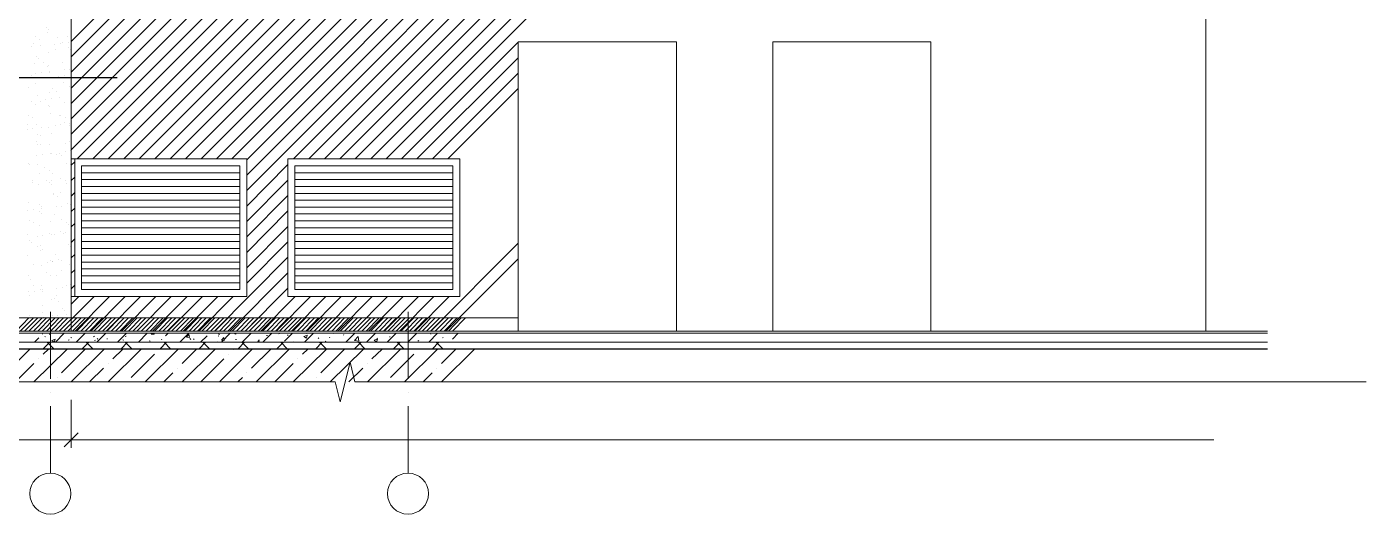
# Model space of a CAD drawing. Header units: millimetres. Extents: x -356862 to 418287, y 0 to 839748.
# Drawn here: x 408325 to 418287, y 767430 to 771051 of the extents above; entities that cross this region are included whole.
import ezdxf

# ---------------------------------------------------------------- set-up
doc = ezdxf.new("R2010")
doc.units = ezdxf.units.MM
doc.layers.add('0) строит. леса', color=20, linetype='Continuous', lineweight=30)
doc.layers.add('PDF _Геометрия', color=7, linetype='Continuous', true_color=0xbababa)

msp = doc.modelspace()

# ---------------------------------------------------------------- linework, layer by layer
at = {"layer": '0) строит. леса'}
msp.add_lwpolyline([(391720.4309, 770674.6202), (408997.4226, 770674.6202)], dxfattribs=at)
at = {"layer": 'PDF _Геометрия', "color": 24, "lineweight": 18, "true_color": 0xa12502}
msp.add_lwpolyline([(407938.0598, 768791.1151), (408654.6577, 768791.1151), (408654.6577, 777056.8882), (407938.0598, 777056.8882)], close=True, dxfattribs=at)
at = {"layer": 'PDF _Геометрия', "color": 7, "lineweight": 9}
for points in [[(408654.6577, 777056.8882), (408654.6577, 768791.1151)], [(408500.9464, 768436.0635), (408500.9464, 768934.0017)], [(411161.668, 768436.0635), (411161.668, 768934.0017)], [(408500.9464, 768334.3109), (408500.9464, 768334.3109)], [(411161.668, 768334.3109), (411161.668, 768334.3109)], [(408500.9464, 767734.6202), (408500.9464, 768232.5584)], [(411161.668, 767734.6202), (411161.668, 768232.5584)]]:
    msp.add_lwpolyline(points, dxfattribs=at)
at = {"layer": 'PDF _Геометрия', "color": 171, "lineweight": 20, "true_color": 0x7f7fff}
for points in [[(408654.6577, 777056.8882), (417093.6268, 777056.8882), (417093.6268, 768791.1151), (415047.7505, 768791.1151), (415047.7505, 770938.7439), (413872.1835, 770938.7439), (413872.1835, 768791.1151), (413155.5855, 768791.1151), (413155.5855, 770938.7439), (411980.0185, 770938.7439), (411980.0185, 768791.1151), (408654.6577, 768791.1151)], [(409960.1216, 770070.5996), (408680.6371, 770070.5996), (408680.6371, 769046.579), (409960.1216, 769046.579)], [(410265.3794, 770070.5996), (411544.8639, 770070.5996), (411544.8639, 769046.579), (410265.3794, 769046.579)]]:
    msp.add_lwpolyline(points, close=True, dxfattribs=at)
for points in [[(408654.6577, 770943.0738), (414768.4721, 777056.8882)], [(408654.6577, 770828.3315), (414883.2144, 777056.8882)], [(408654.6577, 770713.5893), (414997.9567, 777056.8882)], [(408654.6577, 770596.6821), (415112.6989, 777056.8882)], [(408654.6577, 770481.9398), (415227.4412, 777056.8882)], [(408654.6577, 770367.1975), (415342.1835, 777056.8882)], [(408654.6577, 770252.4553), (415456.9257, 777056.8882)], [(408654.6577, 770137.713), (415571.668, 777056.8882)], [(408700.1216, 770070.5996), (415686.4103, 777056.8882)], [(408814.8639, 770070.5996), (415801.1526, 777056.8882)], [(408929.6062, 770070.5996), (415915.8948, 777056.8882)], [(409046.5134, 770070.5996), (416030.6371, 777056.8882)], [(409161.2556, 770070.5996), (416145.3794, 777056.8882)], [(409275.9979, 770070.5996), (416260.1216, 777056.8882)], [(409390.7402, 770070.5996), (416374.8639, 777056.8882)], [(409505.4824, 770070.5996), (416489.6062, 777056.8882)], [(409620.2247, 770070.5996), (416606.5134, 777056.8882)], [(409734.967, 770070.5996), (416721.2556, 777056.8882)], [(409849.7093, 770070.5996), (416835.9979, 777056.8882)], [(409960.1216, 770064.1047), (416950.7402, 777056.8882)], [(409960.1216, 769949.3625), (417065.4824, 777056.8882)], [(409960.1216, 769834.6202), (417093.6268, 776970.2903)], [(410308.6783, 770070.5996), (417093.6268, 776855.548)], [(410423.4206, 770070.5996), (417093.6268, 776740.8058)], [(410538.1629, 770070.5996), (417093.6268, 776626.0635)], [(410652.9051, 770070.5996), (417093.6268, 776511.3212)], [(410767.6474, 770070.5996), (417093.6268, 776396.579)], [(410882.3897, 770070.5996), (417093.6268, 776281.8367)], [(410997.1319, 770070.5996), (417093.6268, 776167.0944)], [(411111.8742, 770070.5996), (411980.0185, 770936.579)], [(411226.6165, 770070.5996), (411980.0185, 770821.8367)], [(411341.3587, 770070.5996), (411980.0185, 770707.0944)], [(411456.101, 770070.5996), (411980.0185, 770592.3522)], [(408654.6577, 770022.9707), (408680.6371, 770048.9501)], [(409960.1216, 769719.8779), (410265.3794, 770027.3006)], [(408654.6577, 769908.2285), (408680.6371, 769934.2078)], [(409960.1216, 769605.1357), (410265.3794, 769912.5584)], [(408654.6577, 769793.4862), (408680.6371, 769819.4656)], [(409960.1216, 769490.3934), (410265.3794, 769797.8161)], [(408654.6577, 769678.7439), (408680.6371, 769704.7233)], [(409960.1216, 769375.6511), (410265.3794, 769683.0738)], [(408654.6577, 769564.0017), (408680.6371, 769589.981)], [(409960.1216, 769260.9089), (410265.3794, 769568.3315)], [(408654.6577, 769449.2594), (408680.6371, 769475.2388)], [(409960.1216, 769146.1666), (410265.3794, 769453.5893)], [(411326.2041, 768791.1151), (411980.0185, 769444.9295)], [(408654.6577, 769334.5171), (408680.6371, 769360.4965)], [(409719.8123, 768791.1151), (410265.3794, 769338.847)], [(411440.9464, 768791.1151), (411980.0185, 769328.0223)], [(408654.6577, 769219.7748), (408680.6371, 769245.7542)], [(409834.5546, 768791.1151), (410265.3794, 769224.1047)], [(408654.6577, 769105.0326), (408680.6371, 769131.012)], [(409949.2969, 768791.1151), (410265.3794, 769109.3625)], [(408654.6577, 768990.2903), (408710.9464, 769046.579)], [(408654.6577, 768875.548), (408825.6886, 769046.579)], [(408684.967, 768791.1151), (408940.4309, 769046.579)], [(408799.7093, 768791.1151), (409055.1732, 769046.579)], [(408914.4515, 768791.1151), (409169.9154, 769046.579)], [(409029.1938, 768791.1151), (409284.6577, 769046.579)], [(409143.9361, 768791.1151), (409399.4, 769046.579)], [(409258.6783, 768791.1151), (409516.3072, 769046.579)], [(409373.4206, 768791.1151), (409631.0495, 769046.579)], [(409488.1629, 768791.1151), (409745.7917, 769046.579)], [(409605.0701, 768791.1151), (409860.534, 769046.579)], [(410064.0391, 768791.1151), (410319.5031, 769046.579)], [(410178.7814, 768791.1151), (410434.2453, 769046.579)], [(410293.5237, 768791.1151), (410548.9876, 769046.579)], [(410408.266, 768791.1151), (410663.7299, 769046.579)], [(410523.0082, 768791.1151), (410778.4721, 769046.579)], [(410637.7505, 768791.1151), (410893.2144, 769046.579)], [(410752.4928, 768791.1151), (411007.9567, 769046.579)], [(410867.235, 768791.1151), (411122.6989, 769046.579)], [(410981.9773, 768791.1151), (411237.4412, 769046.579)], [(411096.7196, 768791.1151), (411352.1835, 769046.579)], [(411211.4618, 768791.1151), (411466.9257, 769046.579)]]:
    msp.add_lwpolyline(points, dxfattribs=at)
at = {"layer": 'PDF _Геометрия', "color": 24, "lineweight": 18, "true_color": 0xa12502}
for points in [[(408388.369, 770982.0429), (408388.369, 770982.0429)], [(408420.8433, 770960.3934), (408420.8433, 770960.3934)], [(408472.802, 771044.8264), (408472.802, 771044.8264)], [(408481.4618, 771010.1872), (408481.4618, 771010.1872)], [(408485.7917, 771031.8367), (408485.7917, 771031.8367)], [(408555.0701, 770969.0532), (408555.0701, 770969.0532)], [(408630.8433, 770982.0429), (408630.8433, 770982.0429)], [(408362.3897, 770901.9398), (408362.3897, 770901.9398)], [(408377.5443, 770930.0841), (408377.5443, 770930.0841)], [(408425.1732, 770910.5996), (408425.1732, 770910.5996)], [(408487.9567, 770860.8058), (408487.9567, 770860.8058)], [(408531.2556, 770923.5893), (408531.2556, 770923.5893)], [(408539.9154, 770884.6202), (408539.9154, 770884.6202)], [(408572.3897, 770930.0841), (408572.3897, 770930.0841)], [(408587.5443, 770936.579), (408587.5443, 770936.579)], [(408633.0082, 770897.6099), (408633.0082, 770897.6099)], [(408635.1732, 770936.579), (408635.1732, 770936.579)], [(408645.9979, 770884.6202), (408645.9979, 770884.6202)], [(408381.8742, 770778.5377), (408381.8742, 770778.5377)], [(408397.0288, 770830.4965), (408397.0288, 770830.4965)], [(408412.1835, 770817.5068), (408412.1835, 770817.5068)], [(408451.1526, 770787.1975), (408451.1526, 770787.1975)], [(408483.6268, 770765.548), (408483.6268, 770765.548)], [(408591.8742, 770787.1975), (408591.8742, 770787.1975)], [(408360.2247, 770689.7748), (408360.2247, 770689.7748)], [(408392.6989, 770702.7645), (408392.6989, 770702.7645)], [(408433.833, 770709.2594), (408433.833, 770709.2594)], [(408479.2969, 770754.7233), (408479.2969, 770754.7233)], [(408492.2866, 770709.2594), (408492.2866, 770709.2594)], [(408496.6165, 770717.9192), (408496.6165, 770717.9192)], [(408557.235, 770683.28), (408557.235, 770683.28)], [(408572.3897, 770670.2903), (408572.3897, 770670.2903)], [(408602.6989, 770730.9089), (408602.6989, 770730.9089)], [(408602.6989, 770689.7748), (408602.6989, 770689.7748)], [(408643.833, 770737.4037), (408643.833, 770737.4037)], [(408336.4103, 770601.012), (408336.4103, 770601.012)], [(408386.2041, 770629.1563), (408386.2041, 770629.1563)], [(408513.9361, 770592.3522), (408513.9361, 770592.3522)], [(408546.4103, 770570.7027), (408546.4103, 770570.7027)], [(408598.369, 770635.6511), (408598.369, 770635.6511)], [(408639.5031, 770607.5068), (408639.5031, 770607.5068)], [(408358.0598, 770497.0944), (408358.0598, 770497.0944)], [(408392.6989, 770477.6099), (408392.6989, 770477.6099)], [(408405.6886, 770540.3934), (408405.6886, 770540.3934)], [(408423.0082, 770494.9295), (408423.0082, 770494.9295)], [(408464.1422, 770512.2491), (408464.1422, 770512.2491)], [(408483.6268, 770468.9501), (408483.6268, 770468.9501)], [(408496.6165, 770559.8779), (408496.6165, 770559.8779)], [(408505.2763, 770516.579), (408505.2763, 770516.579)], [(408568.0598, 770525.2388), (408568.0598, 770525.2388)], [(408602.6989, 770486.2697), (408602.6989, 770486.2697)], [(408334.2453, 770395.3419), (408334.2453, 770395.3419)], [(408366.7196, 770375.8573), (408366.7196, 770375.8573)], [(408496.6165, 770455.9604), (408496.6165, 770455.9604)], [(408503.1113, 770408.3315), (408503.1113, 770408.3315)], [(408565.8948, 770393.1769), (408565.8948, 770393.1769)], [(408576.7196, 770395.3419), (408576.7196, 770395.3419)], [(408609.1938, 770375.8573), (408609.1938, 770375.8573)], [(408327.7505, 770291.4243), (408327.7505, 770291.4243)], [(408329.9154, 770326.0635), (408329.9154, 770326.0635)], [(408366.7196, 770295.7542), (408366.7196, 770295.7542)], [(408397.0288, 770328.2285), (408397.0288, 770328.2285)], [(408431.668, 770304.414), (408431.668, 770304.414)], [(408485.7917, 770300.0841), (408485.7917, 770300.0841)], [(408537.7505, 770319.5687), (408537.7505, 770319.5687)], [(408576.7196, 770323.8986), (408576.7196, 770323.8986)], [(408607.0288, 770336.8882), (408607.0288, 770336.8882)], [(408641.668, 770332.5584), (408641.668, 770332.5584)], [(408641.668, 770321.7336), (408641.668, 770321.7336)], [(408397.0288, 770200.4965), (408397.0288, 770200.4965)], [(408401.3587, 770178.847), (408401.3587, 770178.847)], [(408407.8536, 770254.6202), (408407.8536, 770254.6202)], [(408423.0082, 770241.6305), (408423.0082, 770241.6305)], [(408429.5031, 770178.847), (408429.5031, 770178.847)], [(408490.1216, 770178.847), (408490.1216, 770178.847)], [(408507.4412, 770258.9501), (408507.4412, 770258.9501)], [(408611.3587, 770185.3419), (408611.3587, 770185.3419)], [(408639.5031, 770200.4965), (408639.5031, 770200.4965)], [(408399.1938, 770098.7439), (408399.1938, 770098.7439)], [(408440.3278, 770105.2388), (408440.3278, 770105.2388)], [(408503.1113, 770111.7336), (408503.1113, 770111.7336)], [(408511.7711, 770109.5687), (408511.7711, 770109.5687)], [(408548.5752, 770105.2388), (408548.5752, 770105.2388)], [(408568.0598, 770107.4037), (408568.0598, 770107.4037)], [(408583.2144, 770094.414), (408583.2144, 770094.414)], [(408609.1938, 770126.8882), (408609.1938, 770126.8882)], [(408648.1629, 770131.2181), (408648.1629, 770131.2181)], [(408334.2453, 770038.1254), (408334.2453, 770038.1254)], [(408347.235, 770025.1357), (408347.235, 770025.1357)], [(408405.6886, 770027.3006), (408405.6886, 770027.3006)], [(408416.5134, 769964.5171), (408416.5134, 769964.5171)], [(408459.8123, 770005.6511), (408459.8123, 770005.6511)], [(408492.2866, 769984.0017), (408492.2866, 769984.0017)], [(408617.8536, 770035.9604), (408617.8536, 770035.9604)], [(408650.3278, 770031.6305), (408650.3278, 770031.6305)], [(408364.5546, 769893.0738), (408364.5546, 769893.0738)], [(408368.8845, 769908.2285), (408368.8845, 769908.2285)], [(408412.1835, 769877.9192), (408412.1835, 769877.9192)], [(408470.6371, 769906.0635), (408470.6371, 769906.0635)], [(408494.4515, 769893.0738), (408494.4515, 769893.0738)], [(408507.4412, 769880.0841), (408507.4412, 769880.0841)], [(408511.7711, 769912.5584), (408511.7711, 769912.5584)], [(408516.101, 769958.0223), (408516.101, 769958.0223)], [(408574.5546, 769921.2181), (408574.5546, 769921.2181)], [(408611.3587, 769908.2285), (408611.3587, 769908.2285)], [(408622.1835, 769884.414), (408622.1835, 769884.414)], [(408522.5959, 769810.8058), (408522.5959, 769810.8058)], [(408522.5959, 769808.6408), (408522.5959, 769808.6408)], [(408555.0701, 769789.1563), (408555.0701, 769789.1563)], [(408576.7196, 769817.3006), (408576.7196, 769817.3006)], [(408332.0804, 769687.4037), (408332.0804, 769687.4037)], [(408340.7402, 769748.0223), (408340.7402, 769748.0223)], [(408373.2144, 769691.7336), (408373.2144, 769691.7336)], [(408416.5134, 769728.5377), (408416.5134, 769728.5377)], [(408418.6783, 769678.7439), (408418.6783, 769678.7439)], [(408431.668, 769713.3831), (408431.668, 769713.3831)], [(408433.833, 769665.7542), (408433.833, 769665.7542)], [(408435.9979, 769700.3934), (408435.9979, 769700.3934)], [(408542.0804, 769713.3831), (408542.0804, 769713.3831)], [(408583.2144, 769719.8779), (408583.2144, 769719.8779)], [(408626.5134, 769735.0326), (408626.5134, 769735.0326)], [(408645.9979, 769728.5377), (408645.9979, 769728.5377)], [(408652.4928, 769745.8573), (408652.4928, 769745.8573)], [(408342.9051, 769613.7955), (408342.9051, 769613.7955)], [(408375.3794, 769594.3109), (408375.3794, 769594.3109)], [(408420.8433, 769576.9913), (408420.8433, 769576.9913)], [(408500.9464, 769602.9707), (408500.9464, 769602.9707)], [(408526.9257, 769657.0944), (408526.9257, 769657.0944)], [(408585.3794, 769615.9604), (408585.3794, 769615.9604)], [(408617.8536, 769594.3109), (408617.8536, 769594.3109)], [(408633.0082, 769585.6511), (408633.0082, 769585.6511)], [(408327.7505, 769505.548), (408327.7505, 769505.548)], [(408405.6886, 769494.7233), (408405.6886, 769494.7233)], [(408444.6577, 769499.0532), (408444.6577, 769499.0532)], [(408494.4515, 769518.5377), (408494.4515, 769518.5377)], [(408509.6062, 769507.713), (408509.6062, 769507.713)], [(408531.2556, 769507.713), (408531.2556, 769507.713)], [(408578.8845, 769531.5274), (408578.8845, 769531.5274)], [(408594.0391, 769518.5377), (408594.0391, 769518.5377)], [(408613.5237, 769522.8676), (408613.5237, 769522.8676)], [(408345.0701, 769462.2491), (408345.0701, 769462.2491)], [(408358.0598, 769449.2594), (408358.0598, 769449.2594)], [(408405.6886, 769418.9501), (408405.6886, 769418.9501)], [(408427.3381, 769427.6099), (408427.3381, 769427.6099)], [(408427.3381, 769388.6408), (408427.3381, 769388.6408)], [(408438.1629, 769397.3006), (408438.1629, 769397.3006)], [(408637.3381, 769434.1047), (408637.3381, 769434.1047)], [(408648.1629, 769418.9501), (408648.1629, 769418.9501)], [(408332.0804, 769354.0017), (408332.0804, 769354.0017)], [(408371.0495, 769286.8882), (408371.0495, 769286.8882)], [(408431.668, 769276.0635), (408431.668, 769276.0635)], [(408477.1319, 769302.0429), (408477.1319, 769302.0429)], [(408503.1113, 769317.1975), (408503.1113, 769317.1975)], [(408516.101, 769306.3728), (408516.101, 769306.3728)], [(408518.266, 769304.2078), (408518.266, 769304.2078)], [(408535.5855, 769358.3315), (408535.5855, 769358.3315)], [(408557.235, 769323.6924), (408557.235, 769323.6924)], [(408581.0495, 769315.0326), (408581.0495, 769315.0326)], [(408641.668, 769284.7233), (408641.668, 769284.7233)], [(408336.4103, 769204.6202), (408336.4103, 769204.6202)], [(408351.5649, 769172.146), (408351.5649, 769172.146)], [(408468.4721, 769224.1047), (408468.4721, 769224.1047)], [(408500.9464, 769202.4553), (408500.9464, 769202.4553)], [(408542.0804, 769206.7852), (408542.0804, 769206.7852)], [(408585.3794, 769241.4243), (408585.3794, 769241.4243)], [(408338.5752, 769081.2181), (408338.5752, 769081.2181)], [(408377.5443, 769126.6821), (408377.5443, 769126.6821)], [(408379.7093, 769087.713), (408379.7093, 769087.713)], [(408429.5031, 769100.7027), (408429.5031, 769100.7027)], [(408435.9979, 769126.6821), (408435.9979, 769126.6821)], [(408442.4928, 769096.3728), (408442.4928, 769096.3728)], [(408444.6577, 769087.713), (408444.6577, 769087.713)], [(408548.5752, 769109.3625), (408548.5752, 769109.3625)], [(408589.7093, 769115.8573), (408589.7093, 769115.8573)], [(408620.0185, 769126.6821), (408620.0185, 769126.6821)], [(408645.9979, 769135.3419), (408645.9979, 769135.3419)], [(408652.4928, 769122.3522), (408652.4928, 769122.3522)], [(408342.9051, 769055.2388), (408342.9051, 769055.2388)], [(408440.3278, 768977.3006), (408440.3278, 768977.3006)], [(408511.7711, 769027.0944), (408511.7711, 769027.0944)], [(408531.2556, 769029.2594), (408531.2556, 769029.2594)], [(408546.4103, 769057.4037), (408546.4103, 769057.4037)], [(408563.7299, 769007.6099), (408563.7299, 769007.6099)], [(408652.4928, 768983.7955), (408652.4928, 768983.7955)], [(408347.235, 768903.6924), (408347.235, 768903.6924)], [(408355.8948, 768886.3728), (408355.8948, 768886.3728)], [(408368.8845, 768873.3831), (408368.8845, 768873.3831)], [(408410.0185, 768888.5377), (408410.0185, 768888.5377)], [(408440.3278, 768931.8367), (408440.3278, 768931.8367)], [(408451.1526, 768895.0326), (408451.1526, 768895.0326)], [(408513.9361, 768903.6924), (408513.9361, 768903.6924)], [(408550.7402, 768908.0223), (408550.7402, 768908.0223)], [(408589.7093, 768955.6511), (408589.7093, 768955.6511)], [(408602.6989, 768942.6614), (408602.6989, 768942.6614)], [(408620.0185, 768916.6821), (408620.0185, 768916.6821)], [(408351.5649, 768832.2491), (408351.5649, 768832.2491)], [(408384.0391, 768812.7645), (408384.0391, 768812.7645)], [(408438.1629, 768810.5996), (408438.1629, 768810.5996)], [(408446.8227, 768825.7542), (408446.8227, 768825.7542)], [(408594.0391, 768834.414), (408594.0391, 768834.414)], [(408626.5134, 768812.7645), (408626.5134, 768812.7645)]]:
    msp.add_lwpolyline(points, dxfattribs=at)
at = {"layer": 'PDF _Геометрия', "color": 7, "lineweight": 5}
for points in [[(408654.6577, 770070.5996), (409960.1216, 770070.5996), (409960.1216, 769046.579), (408654.6577, 769046.579)], [(408732.5959, 769966.6821), (409908.1629, 769966.6821)], [(410317.3381, 769966.6821), (411492.9051, 769966.6821)], [(408732.5959, 769916.8882), (409908.1629, 769916.8882)], [(408732.5959, 769864.9295), (409908.1629, 769864.9295)], [(410317.3381, 769916.8882), (411492.9051, 769916.8882)], [(410317.3381, 769864.9295), (411492.9051, 769864.9295)], [(408732.5959, 769812.9707), (409908.1629, 769812.9707)], [(410317.3381, 769812.9707), (411492.9051, 769812.9707)], [(408732.5959, 769763.1769), (409908.1629, 769763.1769)], [(408732.5959, 769711.2181), (409908.1629, 769711.2181)], [(410317.3381, 769763.1769), (411492.9051, 769763.1769)], [(410317.3381, 769711.2181), (411492.9051, 769711.2181)], [(408732.5959, 769661.4243), (409908.1629, 769661.4243)], [(408732.5959, 769609.4656), (409908.1629, 769609.4656)], [(410317.3381, 769661.4243), (411492.9051, 769661.4243)], [(410317.3381, 769609.4656), (411492.9051, 769609.4656)], [(408732.5959, 769557.5068), (409908.1629, 769557.5068)], [(408732.5959, 769507.713), (409908.1629, 769507.713)], [(410317.3381, 769557.5068), (411492.9051, 769557.5068)], [(410317.3381, 769507.713), (411492.9051, 769507.713)], [(408732.5959, 769455.7542), (409908.1629, 769455.7542)], [(408732.5959, 769403.7955), (409908.1629, 769403.7955)], [(410317.3381, 769455.7542), (411492.9051, 769455.7542)], [(410317.3381, 769403.7955), (411492.9051, 769403.7955)], [(408732.5959, 769354.0017), (409908.1629, 769354.0017)], [(408732.5959, 769302.0429), (409908.1629, 769302.0429)], [(410317.3381, 769354.0017), (411492.9051, 769354.0017)], [(410317.3381, 769302.0429), (411492.9051, 769302.0429)], [(408732.5959, 769252.2491), (409908.1629, 769252.2491)], [(408732.5959, 769200.2903), (409908.1629, 769200.2903)], [(410317.3381, 769252.2491), (411492.9051, 769252.2491)], [(410317.3381, 769200.2903), (411492.9051, 769200.2903)], [(408732.5959, 769148.3315), (409908.1629, 769148.3315)], [(410317.3381, 769148.3315), (411492.9051, 769148.3315)], [(417552.5959, 768791.1151), (403097.235, 768791.1151)], [(417552.5959, 768775.9604), (403097.235, 768775.9604)], [(417552.5959, 768708.847), (403097.235, 768708.847)], [(418286.5134, 768412.2491), (410765.4824, 768412.2491), (410728.6783, 768559.4656), (410655.0701, 768265.0326), (410618.266, 768412.2491), (403097.235, 768412.2491), (403008.4721, 768412.2491)]]:
    msp.add_lwpolyline(points, dxfattribs=at)
for points in [[(409960.1216, 770070.5996), (408680.6371, 770070.5996), (408680.6371, 769046.579), (409960.1216, 769046.579)], [(411544.8639, 770070.5996), (410265.3794, 770070.5996), (410265.3794, 769046.579), (411544.8639, 769046.579)], [(409908.1629, 770018.6408), (408732.5959, 770018.6408), (408732.5959, 769098.5377), (409908.1629, 769098.5377)], [(411492.9051, 770018.6408), (410317.3381, 770018.6408), (410317.3381, 769098.5377), (411492.9051, 769098.5377)]]:
    msp.add_lwpolyline(points, close=True, dxfattribs=at)
at = {"layer": 'PDF _Геометрия', "color": 84, "lineweight": 20, "true_color": 0x269900}
msp.add_lwpolyline([(407632.802, 768791.1151), (411980.0185, 768791.1151), (411980.0185, 768888.5377), (407632.802, 768888.5377)], close=True, dxfattribs=at)
for points in [[(408245.4824, 768791.1151), (408340.7402, 768888.5377)], [(408275.7917, 768791.1151), (408373.2144, 768888.5377)], [(408308.266, 768791.1151), (408405.6886, 768888.5377)], [(408340.7402, 768791.1151), (408438.1629, 768888.5377)], [(408373.2144, 768791.1151), (408470.6371, 768888.5377)], [(408405.6886, 768791.1151), (408503.1113, 768888.5377)], [(408438.1629, 768791.1151), (408535.5855, 768888.5377)], [(408470.6371, 768791.1151), (408565.8948, 768888.5377)], [(408500.9464, 768791.1151), (408598.369, 768888.5377)], [(408533.4206, 768791.1151), (408630.8433, 768888.5377)], [(408565.8948, 768791.1151), (408663.3175, 768888.5377)], [(408598.369, 768791.1151), (408695.7917, 768888.5377)], [(408630.8433, 768791.1151), (408728.266, 768888.5377)], [(408663.3175, 768791.1151), (408760.7402, 768888.5377)], [(408693.6268, 768791.1151), (408791.0495, 768888.5377)], [(408726.101, 768791.1151), (408823.5237, 768888.5377)], [(408758.5752, 768791.1151), (408855.9979, 768888.5377)], [(408791.0495, 768791.1151), (408888.4721, 768888.5377)], [(408823.5237, 768791.1151), (408920.9464, 768888.5377)], [(408855.9979, 768791.1151), (408953.4206, 768888.5377)], [(408888.4721, 768791.1151), (408983.7299, 768888.5377)], [(408918.7814, 768791.1151), (409016.2041, 768888.5377)], [(408951.2556, 768791.1151), (409048.6783, 768888.5377)], [(408983.7299, 768791.1151), (409081.1526, 768888.5377)], [(409016.2041, 768791.1151), (409113.6268, 768888.5377)], [(409048.6783, 768791.1151), (409146.101, 768888.5377)], [(409081.1526, 768791.1151), (409178.5752, 768888.5377)], [(409113.6268, 768791.1151), (409208.8845, 768888.5377)], [(409143.9361, 768791.1151), (409241.3587, 768888.5377)], [(409176.4103, 768791.1151), (409273.833, 768888.5377)], [(409208.8845, 768791.1151), (409306.3072, 768888.5377)], [(409241.3587, 768791.1151), (409338.7814, 768888.5377)], [(409273.833, 768791.1151), (409371.2556, 768888.5377)], [(409306.3072, 768791.1151), (409403.7299, 768888.5377)], [(409336.6165, 768791.1151), (409434.0391, 768888.5377)], [(409369.0907, 768791.1151), (409466.5134, 768888.5377)], [(409401.5649, 768791.1151), (409498.9876, 768888.5377)], [(409434.0391, 768791.1151), (409531.4618, 768888.5377)], [(409466.5134, 768791.1151), (409563.9361, 768888.5377)], [(409498.9876, 768791.1151), (409596.4103, 768888.5377)], [(409531.4618, 768791.1151), (409626.7196, 768888.5377)], [(409561.7711, 768791.1151), (409659.1938, 768888.5377)], [(409594.2453, 768791.1151), (409691.668, 768888.5377)], [(409626.7196, 768791.1151), (409724.1422, 768888.5377)], [(409659.1938, 768791.1151), (409756.6165, 768888.5377)], [(409691.668, 768791.1151), (409789.0907, 768888.5377)], [(409724.1422, 768791.1151), (409821.5649, 768888.5377)], [(409756.6165, 768791.1151), (409851.8742, 768888.5377)], [(409786.9257, 768791.1151), (409884.3484, 768888.5377)], [(409819.4, 768791.1151), (409916.8227, 768888.5377)], [(409851.8742, 768791.1151), (409949.2969, 768888.5377)], [(409884.3484, 768791.1151), (409981.7711, 768888.5377)], [(409916.8227, 768791.1151), (410014.2453, 768888.5377)], [(409949.2969, 768791.1151), (410044.5546, 768888.5377)], [(409979.6062, 768791.1151), (410077.0288, 768888.5377)], [(410012.0804, 768791.1151), (410109.5031, 768888.5377)], [(410044.5546, 768791.1151), (410141.9773, 768888.5377)], [(410077.0288, 768791.1151), (410174.4515, 768888.5377)], [(410109.5031, 768791.1151), (410206.9257, 768888.5377)], [(410141.9773, 768791.1151), (410239.4, 768888.5377)], [(410174.4515, 768791.1151), (410269.7093, 768888.5377)], [(410204.7608, 768791.1151), (410302.1835, 768888.5377)], [(410237.235, 768791.1151), (410334.6577, 768888.5377)], [(410269.7093, 768791.1151), (410367.1319, 768888.5377)], [(410302.1835, 768791.1151), (410399.6062, 768888.5377)], [(410334.6577, 768791.1151), (410432.0804, 768888.5377)], [(410367.1319, 768791.1151), (410464.5546, 768888.5377)], [(410399.6062, 768791.1151), (410494.8639, 768888.5377)], [(410429.9154, 768791.1151), (410527.3381, 768888.5377)], [(410462.3897, 768791.1151), (410559.8123, 768888.5377)], [(410494.8639, 768791.1151), (410592.2866, 768888.5377)], [(410527.3381, 768791.1151), (410624.7608, 768888.5377)], [(410559.8123, 768791.1151), (410657.235, 768888.5377)], [(410592.2866, 768791.1151), (410687.5443, 768888.5377)], [(410622.5959, 768791.1151), (410720.0185, 768888.5377)], [(410655.0701, 768791.1151), (410752.4928, 768888.5377)], [(410687.5443, 768791.1151), (410784.967, 768888.5377)], [(410720.0185, 768791.1151), (410817.4412, 768888.5377)], [(410752.4928, 768791.1151), (410849.9154, 768888.5377)], [(410784.967, 768791.1151), (410882.3897, 768888.5377)], [(410817.4412, 768791.1151), (410912.6989, 768888.5377)], [(410847.7505, 768791.1151), (410945.1732, 768888.5377)], [(410880.2247, 768791.1151), (410977.6474, 768888.5377)], [(410912.6989, 768791.1151), (411010.1216, 768888.5377)], [(410945.1732, 768791.1151), (411042.5959, 768888.5377)], [(410977.6474, 768791.1151), (411075.0701, 768888.5377)], [(411010.1216, 768791.1151), (411107.5443, 768888.5377)], [(411040.4309, 768791.1151), (411137.8536, 768888.5377)], [(411072.9051, 768791.1151), (411170.3278, 768888.5377)], [(411105.3794, 768791.1151), (411202.802, 768888.5377)], [(411137.8536, 768791.1151), (411235.2763, 768888.5377)], [(411170.3278, 768791.1151), (411267.7505, 768888.5377)], [(411202.802, 768791.1151), (411300.2247, 768888.5377)], [(411235.2763, 768791.1151), (411330.534, 768888.5377)], [(411265.5855, 768791.1151), (411363.0082, 768888.5377)], [(411298.0598, 768791.1151), (411395.4824, 768888.5377)], [(411330.534, 768791.1151), (411427.9567, 768888.5377)], [(411363.0082, 768791.1151), (411460.4309, 768888.5377)], [(411395.4824, 768791.1151), (411492.9051, 768888.5377)], [(411427.9567, 768791.1151), (411525.3794, 768888.5377)], [(411460.4309, 768791.1151), (411555.6886, 768888.5377)], [(411490.7402, 768791.1151), (411588.1629, 768888.5377)]]:
    msp.add_lwpolyline(points, dxfattribs=at)
at = {"layer": 'PDF _Геометрия', "lineweight": 5}
for points in [[(408440.3278, 768767.3006), (408444.6577, 768771.6305)], [(408492.2866, 768769.4656), (408498.7814, 768765.1357)], [(408537.7505, 768708.847), (408602.6989, 768775.9604)], [(408691.4618, 768708.847), (408758.5752, 768775.9604)], [(408845.1732, 768708.847), (408912.2866, 768775.9604)], [(408998.8845, 768708.847), (409065.9979, 768775.9604)], [(409009.7093, 768773.7955), (409009.7093, 768775.9604)], [(409154.7608, 768708.847), (409219.7093, 768775.9604)], [(409269.5031, 768775.9604), (409271.668, 768767.3006), (409250.0185, 768767.3006), (409256.5134, 768775.9604)], [(409356.101, 768756.4759), (409375.5855, 768775.9604)], [(409462.1835, 768708.847), (409529.2969, 768775.9604)], [(409750.1216, 768769.4656), (409756.6165, 768765.1357)], [(409771.7711, 768708.847), (409836.7196, 768775.9604)], [(409867.0288, 768775.9604), (409880.0185, 768767.3006), (409882.1835, 768775.9604)], [(409925.4824, 768708.847), (409992.5959, 768775.9604)], [(410079.1938, 768708.847), (410146.3072, 768775.9604)], [(410198.266, 768769.4656), (410204.7608, 768771.6305)], [(410241.5649, 768715.3419), (410300.0185, 768775.9604)], [(410388.7814, 768708.847), (410455.8948, 768775.9604)], [(410397.4412, 768775.9604), (410403.9361, 768773.7955), (410403.9361, 768775.9604)], [(410605.2763, 768771.6305), (410609.6062, 768775.9604)], [(410696.2041, 768708.847), (410763.3175, 768775.9604)], [(410852.0804, 768708.847), (410914.8639, 768771.6305)], [(411005.7917, 768708.847), (411072.9051, 768775.9604)], [(411159.5031, 768708.847), (411226.6165, 768775.9604)], [(411315.3794, 768708.847), (411380.3278, 768775.9604)], [(411326.2041, 768771.6305), (411330.534, 768767.3006)], [(411490.7402, 768730.4965), (411534.0391, 768775.9604)], [(408381.8742, 768708.847), (408414.3484, 768741.3212)], [(408444.6577, 768656.8882), (408496.6165, 768708.847)], [(408457.6474, 768749.981), (408464.1422, 768747.8161)], [(408526.9257, 768656.8882), (408477.1319, 768708.847)], [(408526.9257, 768708.847), (408511.7711, 768719.6718), (408535.5855, 768730.4965), (408529.0907, 768708.847)], [(408633.0082, 768721.8367), (408639.5031, 768726.1666)], [(408652.4928, 768743.4862), (408658.9876, 768739.1563)], [(408734.7608, 768656.8882), (408786.7196, 768708.847)], [(408817.0288, 768656.8882), (408765.0701, 768708.847)], [(408821.3587, 768747.8161), (408827.8536, 768752.146)], [(408827.8536, 768719.6718), (408834.3484, 768721.8367)], [(408847.3381, 768734.8264), (408851.668, 768730.4965)], [(408918.7814, 768732.6614), (408925.2763, 768732.6614)], [(409024.8639, 768656.8882), (409074.6577, 768708.847)], [(409040.0185, 768726.1666), (409046.5134, 768721.8367)], [(409107.1319, 768656.8882), (409055.1732, 768708.847)], [(409057.3381, 768749.981), (409063.833, 768752.146)], [(409234.8639, 768717.5068), (409241.3587, 768715.3419)], [(409312.802, 768656.8882), (409364.7608, 768708.847)], [(409325.7917, 768726.1666), (409330.1216, 768730.4965)], [(409395.0701, 768656.8882), (409345.2763, 768708.847)], [(409429.7093, 768708.847), (409429.7093, 768708.847)], [(409537.9567, 768734.8264), (409544.4515, 768728.3315)], [(409563.9361, 768728.3315), (409568.266, 768732.6614)], [(409602.9051, 768656.8882), (409654.8639, 768708.847)], [(409615.8948, 768708.847), (409665.6886, 768756.4759)], [(409685.1732, 768656.8882), (409633.2144, 768708.847)], [(409739.2969, 768708.847), (409745.7917, 768711.012)], [(409747.9567, 768752.146), (409752.2866, 768756.4759)], [(409877.8536, 768728.3315), (409884.3484, 768728.3315)], [(409893.0082, 768656.8882), (409942.802, 768708.847)], [(409975.2763, 768656.8882), (409923.3175, 768708.847)], [(410040.2247, 768708.847), (410051.0495, 768719.6718), (410053.2144, 768708.847)], [(410051.0495, 768726.1666), (410055.3794, 768721.8367)], [(410107.3381, 768758.6408), (410113.833, 768758.6408)], [(410180.9464, 768656.8882), (410232.9051, 768708.847)], [(410263.2144, 768656.8882), (410213.4206, 768708.847)], [(410263.2144, 768762.9707), (410267.5443, 768758.6408)], [(410304.3484, 768708.847), (410308.6783, 768711.012)], [(410306.5134, 768412.2491), (410553.3175, 768656.8882), (410501.3587, 768708.847)], [(410471.0495, 768656.8882), (410520.8433, 768708.847)], [(410490.534, 768734.8264), (410497.0288, 768739.1563)], [(410542.4928, 768708.847), (410548.9876, 768715.3419)], [(410574.967, 768741.3212), (410579.2969, 768745.6511)], [(410678.8845, 768760.8058), (410683.2144, 768765.1357)], [(410758.9876, 768656.8882), (410810.9464, 768708.847)], [(410841.2556, 768656.8882), (410791.4618, 768708.847)], [(410927.8536, 768734.8264), (410936.5134, 768736.9913)], [(411020.9464, 768747.8161), (411027.4412, 768747.8161)], [(411038.266, 768745.6511), (411042.5959, 768741.3212)], [(411049.0907, 768656.8882), (411101.0495, 768708.847)], [(411131.3587, 768656.8882), (411079.4, 768708.847)], [(411157.3381, 768765.1357), (411163.833, 768767.3006)], [(411233.1113, 768715.3419), (411239.6062, 768719.6718)], [(411339.1938, 768656.8882), (411388.9876, 768708.847)], [(411421.4618, 768656.8882), (411369.5031, 768708.847)], [(411417.1319, 768739.1563), (411421.4618, 768743.4862)], [(408102.5959, 768412.2491), (408347.235, 768656.8882)], [(408377.5443, 768412.2491), (408624.3484, 768656.8882)], [(408412.1835, 768583.28), (408412.1835, 768583.28)], [(408446.8227, 768617.9192), (408485.7917, 768656.8882)], [(408583.2144, 768481.5274), (408756.4103, 768652.5584)], [(408654.6577, 768412.2491), (408899.2969, 768656.8882)], [(408929.6062, 768412.2491), (409174.2453, 768656.8882)], [(408964.2453, 768583.28), (409037.8536, 768656.8882)], [(409100.6371, 768446.8882), (409273.833, 768617.9192)], [(409204.5546, 768412.2491), (409449.1938, 768656.8882)], [(409308.4721, 768652.5584), (409308.4721, 768652.5584)], [(409479.5031, 768412.2491), (409726.3072, 768656.8882)], [(409479.5031, 768550.8058), (409587.7505, 768656.8882)], [(409618.0598, 768412.2491), (409789.0907, 768583.28)], [(409756.6165, 768412.2491), (410001.2556, 768656.8882)], [(409823.7299, 768617.9192), (409823.7299, 768617.9192)], [(409858.369, 768652.5584), (409862.6989, 768656.8882)], [(409996.9257, 768516.1666), (410139.8123, 768656.8882)], [(410031.5649, 768412.2491), (410276.2041, 768656.8882)], [(410341.1526, 768583.28), (410341.1526, 768583.28)], [(410375.7917, 768617.9192), (410414.7608, 768656.8882)], [(410512.1835, 768481.5274), (410685.3794, 768652.5584)], [(410581.4618, 768412.2491), (410828.266, 768656.8882)], [(410858.5752, 768412.2491), (411103.2144, 768656.8882)], [(410891.0495, 768583.28), (410966.8227, 768656.8882)], [(411029.6062, 768446.8882), (411202.802, 768617.9192)], [(411133.5237, 768412.2491), (411378.1629, 768656.8882)], [(411237.4412, 768652.5584), (411237.4412, 768652.5584)], [(411408.4721, 768412.2491), (411655.2763, 768656.8882)], [(411408.4721, 768550.8058), (411516.7196, 768656.8882)], [(408241.1526, 768412.2491), (408377.5443, 768550.8058)], [(408791.0495, 768412.2491), (408894.967, 768516.1666)], [(408929.6062, 768550.8058), (408929.6062, 768550.8058)], [(409343.1113, 768412.2491), (409410.2247, 768481.5274)], [(409444.8639, 768516.1666), (409444.8639, 768516.1666)], [(409962.2866, 768481.5274), (409962.2866, 768481.5274)], [(410170.1216, 768412.2491), (410306.5134, 768550.8058)], [(410720.0185, 768412.2491), (410823.9361, 768516.1666)], [(410858.5752, 768550.8058), (410858.5752, 768550.8058)], [(411272.0804, 768412.2491), (411339.1938, 768481.5274)], [(411373.833, 768516.1666), (411373.833, 768516.1666)], [(408550.7402, 768446.8882), (408550.7402, 768446.8882)], [(409893.0082, 768412.2491), (409927.6474, 768446.8882)], [(410479.7093, 768446.8882), (410479.7093, 768446.8882)]]:
    msp.add_lwpolyline(points, dxfattribs=at)
for points in [[(409529.2969, 768767.3006), (409533.6268, 768743.4862), (409511.9773, 768745.6511)], [(409789.0907, 768743.4862), (409793.4206, 768719.6718), (409771.7711, 768721.8367)], [(410410.4309, 768760.8058), (410403.9361, 768736.9913), (410384.4515, 768749.981)], [(410793.6268, 768715.3419), (410761.1526, 768719.6718), (410789.2969, 768749.981)], [(410932.1835, 768730.4965), (410925.6886, 768708.847), (410908.369, 768721.8367)]]:
    msp.add_lwpolyline(points, close=True, dxfattribs=at)
at = {"layer": 'PDF _Геометрия', "color": 7, "lineweight": 30}
msp.add_lwpolyline([(417552.5959, 768656.8882), (403097.235, 768656.8882)], dxfattribs=at)
at = {"layer": 'PDF _Геометрия', "color": 7, "lineweight": 18}
for points in [[(408654.6577, 767922.9707), (408654.6577, 768280.1872)], [(408602.6989, 767931.6305), (408706.6165, 768035.548)]]:
    msp.add_lwpolyline(points, close=True, dxfattribs=at)
for points in [[(407877.4412, 767983.5893), (408715.2763, 767983.5893)], [(408594.0391, 767983.5893), (417154.2453, 767983.5893)]]:
    msp.add_lwpolyline(points, dxfattribs=at)
at = {"layer": 'PDF _Геометрия', "color": 7, "lineweight": 20}
for centre in [(408499.0193, 767582.6961), (411159.8489, 767582.6961)]:
    msp.add_circle(centre, 152.6288, dxfattribs=at)

doc.saveas('drawing.dxf')
